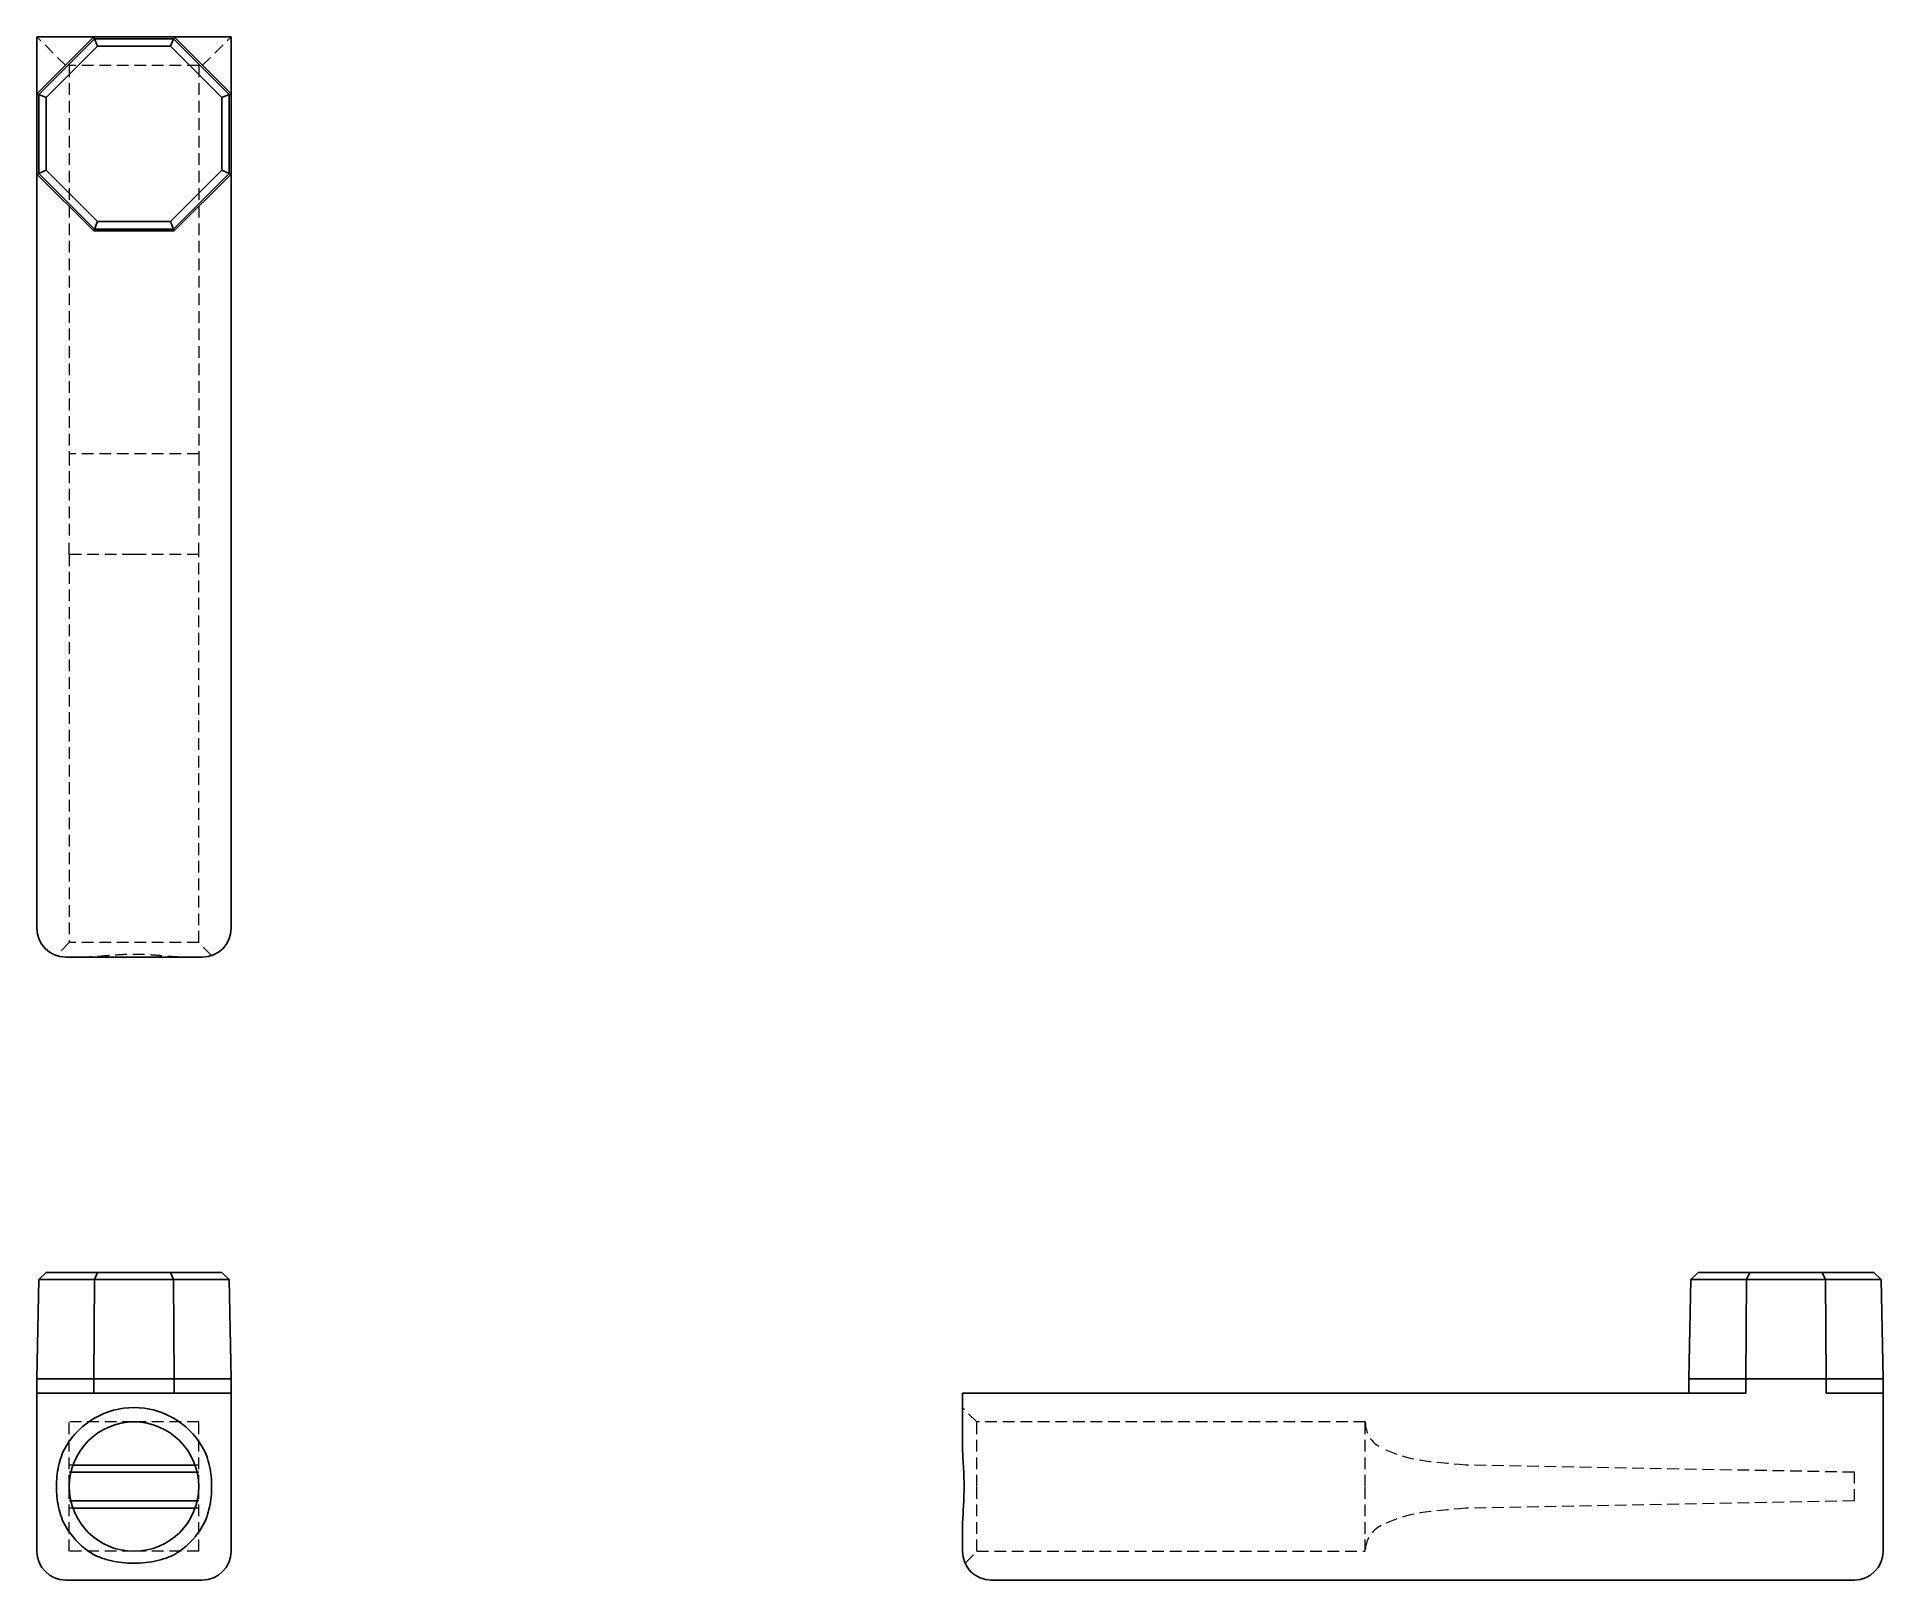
# Model space of a CAD drawing. Header units: millimetres. Extents: x 72 to 273, y 40 to 208.
import ezdxf

# ---------------------------------------------------------------- set-up
doc = ezdxf.new("R2010")
doc.units = ezdxf.units.MM
doc.linetypes.add('HIDDEN', pattern=[1.905, 1.27, -0.635])

msp = doc.modelspace()

# ---------------------------------------------------------------- linework, layer by layer
at = {"color": 7, "linetype": 'Continuous', "lineweight": 25}
for p, q in [((78.63, 208), (72.45, 201.82)), ((78.63, 208), (72.45, 208)), ((72.45, 201.82), (72.45, 208)), ((78.72, 207.78), (72.67, 201.73)), ((73.47, 201.4), (79.05, 206.98)), ((78.63, 208), (78.72, 207.78)), ((87.37, 208), (78.63, 208)), ((78.72, 207.78), (79.05, 206.98)), ((87.28, 207.78), (78.72, 207.78)), ((79.05, 206.98), (86.95, 206.98)), ((87.28, 207.78), (86.95, 206.98)), ((86.95, 206.98), (92.53, 201.4)), ((87.37, 208), (87.28, 207.78)), ((93.33, 201.73), (87.28, 207.78)), ((93.55, 201.82), (87.37, 208)), ((93.55, 208), (87.37, 208)), ((93.55, 201.82), (93.55, 208)), ((72.45, 201.82), (72.67, 201.73)), ((72.45, 201.82), (72.45, 193.08)), ((72.67, 201.73), (73.47, 201.4)), ((72.67, 201.73), (72.67, 193.17)), ((73.47, 193.51), (73.47, 201.4)), ((93.33, 201.73), (92.53, 201.4)), ((92.53, 201.4), (92.53, 193.51)), ((93.55, 201.82), (93.33, 201.73)), ((93.33, 193.17), (93.33, 201.73)), ((93.55, 193.08), (93.55, 201.82)), ((72.45, 193.08), (72.67, 193.17)), ((72.45, 193.08), (78.63, 186.91)), ((72.45, 111.12), (72.45, 193.08)), ((72.67, 193.17), (73.47, 193.51)), ((72.67, 193.17), (78.72, 187.12)), ((79.05, 187.92), (73.47, 193.51)), ((92.53, 193.51), (86.95, 187.92)), ((87.28, 187.12), (93.33, 193.17)), ((87.37, 186.91), (93.55, 193.08)), ((93.33, 193.17), (92.53, 193.51)), ((93.55, 193.08), (93.33, 193.17)), ((93.55, 111.12), (93.55, 193.08)), ((78.63, 186.91), (78.72, 187.12)), ((78.63, 186.91), (87.37, 186.91)), ((79.05, 187.92), (78.72, 187.12)), ((78.72, 187.12), (87.28, 187.12)), ((86.95, 187.92), (79.05, 187.92)), ((87.28, 187.12), (86.95, 187.92)), ((87.37, 186.91), (87.28, 187.12)), ((90.42, 108), (75.58, 108)), ((72.45, 62.16), (72.67, 72.94)), ((72.67, 72.94), (73.47, 73.72)), ((72.67, 72.94), (78.72, 72.94)), ((79.05, 73.72), (73.47, 73.72)), ((78.63, 62.16), (78.72, 72.94)), ((79.05, 73.72), (78.72, 72.94)), ((78.72, 72.94), (87.28, 72.94)), ((86.95, 73.72), (79.05, 73.72)), ((87.28, 72.94), (86.95, 73.72)), ((92.53, 73.72), (86.95, 73.72)), ((87.37, 62.16), (87.28, 72.94)), ((87.28, 72.94), (93.33, 72.94)), ((93.33, 72.94), (92.53, 73.72)), ((93.55, 62.16), (93.33, 72.94)), ((251.91, 62.16), (252.12, 72.94)), ((252.12, 72.94), (252.92, 73.72)), ((252.12, 72.94), (258.17, 72.94)), ((258.51, 73.72), (252.92, 73.72)), ((258.08, 62.16), (258.17, 72.94)), ((258.17, 72.94), (258.51, 73.72)), ((258.17, 72.94), (266.73, 72.94)), ((266.4, 73.72), (258.51, 73.72)), ((266.73, 72.94), (266.4, 73.72)), ((271.98, 73.72), (266.4, 73.72)), ((266.82, 62.16), (266.73, 72.94)), ((266.73, 72.94), (272.78, 72.94)), ((272.78, 72.94), (271.98, 73.72)), ((273, 62.16), (272.78, 72.94)), ((72.45, 62.16), (78.63, 62.16)), ((72.45, 60.59), (72.45, 62.16)), ((72.45, 43.41), (72.45, 60.59)), ((72.45, 60.59), (75.58, 60.59)), ((90.42, 60.59), (75.58, 60.59)), ((78.63, 60.59), (78.63, 62.16)), ((78.63, 62.16), (87.37, 62.16)), ((87.37, 60.59), (87.37, 62.16)), ((87.37, 62.16), (93.55, 62.16)), ((90.42, 60.59), (93.55, 60.59)), ((93.55, 60.59), (93.55, 62.16)), ((93.55, 60.59), (93.55, 43.41)), ((173, 54.77), (173, 60.59)), ((173, 60.59), (176.12, 60.59)), ((176.12, 60.59), (258.08, 60.59)), ((251.91, 62.16), (258.08, 62.16)), ((251.91, 60.59), (251.91, 62.16)), ((258.08, 60.59), (258.08, 62.16)), ((258.08, 62.16), (266.82, 62.16)), ((266.82, 60.59), (266.82, 62.16)), ((266.82, 62.16), (273, 62.16)), ((266.82, 60.59), (273, 60.59)), ((273, 60.59), (273, 62.16)), ((273, 43.41), (273, 60.59)), ((89.63, 52.78), (76.37, 52.78)), ((89.86, 52), (76.14, 52)), ((89.86, 48.88), (76.14, 48.88)), ((89.63, 48.09), (76.37, 48.09)), ((173, 43.41), (173, 46.11)), ((90.42, 40.28), (75.58, 40.28)), ((269.88, 40.28), (176.12, 40.28))]:
    msp.add_line(p, q, dxfattribs=at)
at = {"color": 7, "linetype": 'HIDDEN', "lineweight": 18}
for p, q in [((75.58, 204.88), (72.45, 208)), ((90.42, 204.88), (93.55, 208)), ((75.97, 204.88), (75.97, 162.69)), ((90.03, 204.88), (75.97, 204.88)), ((90.03, 204.88), (90.03, 162.69)), ((90.03, 162.69), (75.97, 162.69)), ((75.97, 151.75), (75.97, 153.47)), ((90.03, 151.75), (90.03, 153.47)), ((83, 151.75), (75.97, 151.75)), ((75.97, 151.75), (75.97, 109.56)), ((90.03, 151.75), (83, 151.75)), ((90.03, 109.56), (90.03, 151.75)), ((75.97, 109.56), (74.58, 108.18)), ((90.03, 109.56), (75.97, 109.56)), ((91.42, 108.18), (90.03, 109.56)), ((174.56, 57.47), (173, 59.03)), ((83, 57.47), (75.97, 57.47)), ((75.97, 50.44), (75.97, 57.47)), ((90.03, 57.47), (83, 57.47)), ((90.03, 50.44), (90.03, 57.47)), ((174.56, 50.44), (174.56, 57.47)), ((216.75, 57.47), (174.56, 57.47)), ((216.75, 50.44), (216.75, 57.47)), ((76.37, 52.78), (75.97, 52.78)), ((90.03, 52.78), (89.63, 52.78)), ((269.88, 52), (227.69, 52.78)), ((76.14, 52), (75.97, 52)), ((75.97, 43.41), (75.97, 50.44)), ((90.03, 52), (89.86, 52)), ((90.03, 43.41), (90.03, 50.44)), ((174.56, 43.41), (174.56, 50.44)), ((216.75, 43.41), (216.75, 50.44)), ((269.88, 48.88), (269.88, 52)), ((76.14, 48.88), (75.97, 48.88)), ((90.03, 48.88), (89.86, 48.88)), ((269.88, 48.88), (227.69, 48.09)), ((76.37, 48.09), (75.97, 48.09)), ((90.03, 48.09), (89.63, 48.09)), ((83, 43.41), (75.97, 43.41)), ((90.03, 43.41), (83, 43.41)), ((173.28, 42.13), (174.56, 43.41)), ((174.56, 43.41), (216.75, 43.41))]:
    msp.add_line(p, q, dxfattribs=at)
at = {"color": 7, "linetype": 'Continuous', "lineweight": 25}
msp.add_circle((83, 50.44), 7.03, dxfattribs=at)
for centre, radius, start, end in [((75.58, 111.12), 3.13, 180, 270), ((90.42, 111.12), 3.13, 270, 0), ((83, 50.44), 8.59, 30.2726, 149.7274), ((83, 50.44), 8.59, 210.2726, 234.9032), ((83, 50.44), 8.59, 305.0968, 329.7274), ((75.58, 43.41), 3.12, 180, 270), ((90.42, 43.41), 3.12, 270, 0), ((176.12, 43.41), 3.13, 180, 270), ((269.88, 43.41), 3.12, 270, 0)]:
    msp.add_arc(centre, radius, start, end, dxfattribs=at)
at = {"color": 7, "linetype": 'HIDDEN', "lineweight": 18}
for centre, start, end in [((219.88, 57.47), 180, 243.3471), ((219.88, 43.41), 116.6529, 180)]:
    msp.add_arc(centre, 3.13, start, end, dxfattribs=at)
for points in [[(75.97, 162.69), (75.97, 158.76), (75.97, 156.45), (75.97, 153.47)], [(90.03, 162.69), (90.03, 158.76), (90.03, 156.45), (90.03, 153.47)], [(227.69, 52.78), (223.76, 53.13), (221.45, 53.18), (218.47, 54.68)], [(227.69, 48.09), (223.76, 47.75), (221.45, 47.7), (218.47, 46.2)]]:
    msp.add_open_spline(points, degree=3, dxfattribs=at)
msp.add_open_spline([(87.94, 108), (87.58, 108), (87.2, 108.03), (86.6, 108.08), (86.39, 108.09), (85.98, 108.13), (85.77, 108.15), (85.14, 108.2), (84.72, 108.23), (83.86, 108.27), (83.43, 108.28), (82.56, 108.28), (82.13, 108.27), (81.28, 108.23), (80.85, 108.2), (80.01, 108.13), (79.6, 108.09), (78.8, 108.03), (78.42, 108), (78.06, 108)], degree=3, knots=[0, 0, 0, 0, 0.125, 0.125, 0.1875, 0.1875, 0.25, 0.25, 0.375, 0.375, 0.5, 0.5, 0.625, 0.625, 0.75, 0.75, 0.875, 0.875, 1, 1, 1, 1], dxfattribs=at)
at = {"color": 7, "linetype": 'Continuous', "lineweight": 25}
for points, knots in [([(75.58, 46.11), (75.39, 46.43), (75.23, 46.78), (74.98, 47.48), (74.88, 47.84), (74.64, 48.94), (74.57, 49.69), (74.57, 51.18), (74.64, 51.93), (74.88, 53.03), (74.98, 53.39), (75.23, 54.1), (75.39, 54.44), (75.58, 54.77)], [0, 0, 0, 0, 0.125, 0.125, 0.25, 0.25, 0.5, 0.5, 0.75, 0.75, 0.875, 0.875, 1, 1, 1, 1]), ([(90.42, 54.77), (90.61, 54.44), (90.77, 54.1), (91.02, 53.4), (91.12, 53.03), (91.36, 51.93), (91.43, 51.19), (91.43, 49.7), (91.36, 48.94), (91.12, 47.85), (91.02, 47.49), (90.77, 46.78), (90.61, 46.43), (90.42, 46.11)], [0, 0, 0, 0, 0.125, 0.125, 0.25, 0.25, 0.5, 0.5, 0.75, 0.75, 0.875, 0.875, 1, 1, 1, 1]), ([(173, 54.77), (173, 54.44), (173.02, 54.1), (173.05, 53.4), (173.08, 53.03), (173.14, 51.93), (173.17, 51.19), (173.17, 49.7), (173.14, 48.94), (173.08, 47.85), (173.06, 47.49), (173.02, 46.78), (173, 46.43), (173, 46.11)], [0, 0, 0, 0, 0.125, 0.125, 0.25, 0.25, 0.5, 0.5, 0.75, 0.75, 0.875, 0.875, 1, 1, 1, 1]), ([(87.94, 43.41), (87.58, 43.15), (87.2, 42.96), (86.6, 42.71), (86.39, 42.64), (85.98, 42.51), (85.77, 42.46), (85.14, 42.31), (84.72, 42.24), (83.86, 42.14), (83.43, 42.12), (82.56, 42.12), (82.13, 42.14), (81.28, 42.24), (80.85, 42.31), (80.01, 42.51), (79.6, 42.63), (78.8, 42.96), (78.42, 43.15), (78.06, 43.41)], [0, 0, 0, 0, 0.125, 0.125, 0.1875, 0.1875, 0.25, 0.25, 0.375, 0.375, 0.5, 0.5, 0.625, 0.625, 0.75, 0.75, 0.875, 0.875, 1, 1, 1, 1])]:
    msp.add_open_spline(points, degree=3, knots=knots, dxfattribs=at)

doc.saveas('drawing.dxf')
